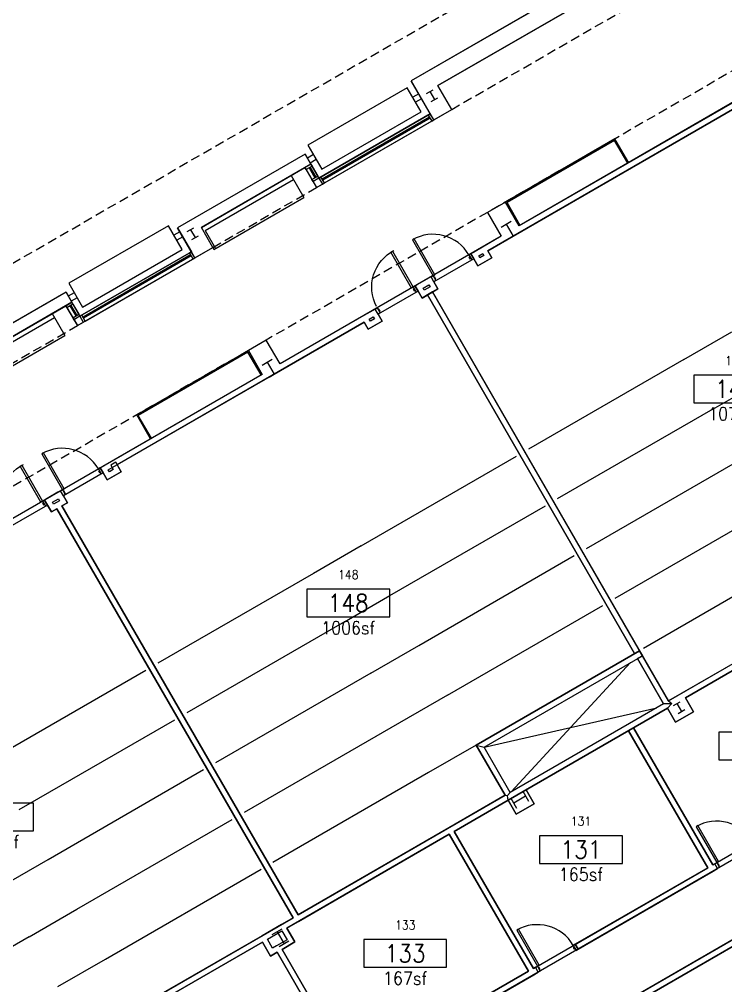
# Model space of a CAD drawing. Header units: inches. Extents: x 597 to 4798, y 649 to 3185.
# Drawn here: x 2037 to 2651, y 1886 to 2726 of the extents above; entities that cross this region are included whole.
import ezdxf
from ezdxf.enums import TextEntityAlignment as Align

# ---------------------------------------------------------------- set-up
doc = ezdxf.new("R2010")
doc.units = ezdxf.units.IN
doc.header["$LTSCALE"] = 64
doc.header["$MEASUREMENT"] = 0
doc.linetypes.add('HIDDEN2', pattern=[0.1875, 0.125, -0.0625])
for name, color, linetype in [('A-ELEV-L005', 8, 'Continuous'), ('A-FLOR', 8, 'Continuous'), ('A-FLOR-CASE', 8, 'Continuous'), ('A-Wall', 8, 'Continuous'), ('A-WALL-JAMB', 8, 'Continuous'), ('B-COL', 8, 'Continuous'), ('bldg2', 8, 'HIDDEN2'), ('sp-gross', 40, 'Continuous'), ('SP-PLAREA', 200, 'Continuous'), ('SP-RMBX', 7, 'Continuous'), ('SP-RMDR', 2, 'Continuous'), ('SP-RMNO', 6, 'Continuous'), ('SP-ROOM', 4, 'Continuous')]:
    doc.layers.add(name, color=color, linetype=linetype)
doc.styles.add('ROMANS', font='ROMANS.shx', dxfattribs={"width": 0.9})

# ---------------------------------------------------------------- blocks, each defined once
blk = doc.blocks.new('FMGRM1')
at = {"layer": 'SP-RMBX', "color": 255}
blk.add_lwpolyline([(-0.375, -0.125), (0.375, -0.125), (0.375, 0.125), (-0.375, 0.125)], close=True, dxfattribs=at)
at = {"style": 'ROMANS', "width": 0.9}
for tag, p in [('RMAREA', (0, -0.2836)), ('DATA1', (0, -0.443)), ('DATA2', (0, -0.6024)), ('DATA3', (0, -0.7618)), ('DATA4', (0, -0.9213)), ('DATA5', (0, -1.0807))]:
    blk.add_attdef(tag, text='', height=0.1172, dxfattribs=at).set_placement(p, align=Align.CENTER)
at = {"layer": 'SP-RMDR', "style": 'ROMANS', "width": 0.9}
blk.add_attdef('RMDOOR', text='', height=0.08, dxfattribs=at).set_placement((0, 0.2569), align=Align.MIDDLE)
at = {"layer": 'SP-RMNO', "style": 'ROMANS', "width": 0.9}
blk.add_attdef('RMNUMB', text='', height=0.16, dxfattribs=at).set_placement((0, 0), align=Align.MIDDLE)

msp = doc.modelspace()

# ---------------------------------------------------------------- linework, layer by layer
at = {"color": 8}
for p, q in [((2434.56, 2095.52), (2576.59, 2177.52)), ((2576.59, 2177.52), (2579.09, 2173.19)), ((2441.39, 2093.69), (2579.09, 2173.19)), ((2574.76, 2170.69), (2579.09, 2173.19)), ((2597.5, 2131.31), (2574.76, 2170.69)), ((2601.83, 2133.81), (2579.09, 2173.19)), ((2601.83, 2133.81), (2604.57, 2131.56)), ((2600.86, 2127.48), (2462.3, 2047.48)), ((2597.5, 2131.31), (2464.13, 2054.31)), ((2597.5, 2131.31), (2603.16, 2131.51)), ((2600.17, 2131.41), (2597.5, 2131.31)), ((2604.57, 2131.56), (2600.17, 2131.41)), ((2600.86, 2127.48), (2604.57, 2131.56)), ((2604.57, 2131.56), (2603.16, 2131.51)), ((2434.56, 2095.52), (2441.39, 2093.69)), ((2459.8, 2051.81), (2434.56, 2095.52)), ((2434.56, 2095.52), (2436.84, 2094.91)), ((2436.84, 2094.91), (2441.39, 2093.69)), ((2464.13, 2054.31), (2441.39, 2093.69)), ((2459.8, 2051.81), (2461.87, 2051.56)), ((2461.87, 2051.56), (2464.13, 2054.31)), ((2461.87, 2051.56), (2464.13, 2054.31)), ((2462.1, 2049.31), (2461.87, 2051.56)), ((2462.3, 2047.48), (2462.1, 2049.31))]:
    msp.add_line(p, q, dxfattribs=at)
for points in [[(2659.04, 2654.7, 0), (2471.98, 2546.7, 0)], [(2466.68, 2537.87, 0), (2659.38, 2649.12, 0)], [(2459.98, 2567.49, 0), (2444.39, 2558.49, 0)], [(2471.98, 2546.7, 0), (2459.98, 2567.49, 0)], [(2444.39, 2558.49, 0), (2456.39, 2537.7, 0)], [(2456.39, 2537.7, 0), (2439.94, 2528.2, 0)], [(2444.61, 2525.12, 0), (2466.68, 2537.87, 0)], [(2397.08, 2503.46, 0), (2398.59, 2504.33, 0), (2380.59, 2535.51, 0), (2379.08, 2534.63, 0), (2397.08, 2503.46, 0)], [(2439.94, 2528.2, 0), (2432.15, 2523.71, 0)], [(2379.76, 2493.46, 0), (2378.24, 2492.58, 0), (2360.24, 2523.76, 0), (2361.76, 2524.63, 0), (2379.76, 2493.46, 0)], [(2430.75, 2517.13, 0), (2432.49, 2518.13, 0), (2429.99, 2522.46, 0), (2428.25, 2521.46, 0), (2430.75, 2517.13, 0)], [(2430.13, 2518.21, 0), (2429.59, 2517.9, 0), (2428.59, 2519.63, 0), (2429.13, 2519.94, 0), (2430.13, 2518.21, 0)], [(2432.15, 2523.71, 0), (2429.99, 2522.46, 0)], [(2429.99, 2522.46, 0), (2432.49, 2518.13, 0)], [(2436.82, 2520.63, 0), (2440.28, 2522.62, 0)], [(2437.82, 2518.89, 0), (2436.82, 2520.63, 0)], [(2441.28, 2520.89, 0), (2437.82, 2518.89, 0)], [(2440.28, 2522.62, 0), (2441.28, 2520.89, 0)], [(2448.11, 2519.06, 0), (2444.61, 2525.12, 0)], [(2432.49, 2518.13, 0), (2435.99, 2512.06, 0)], [(2435.99, 2512.06, 0), (2448.11, 2519.06, 0)], [(2399.58, 2499.13, 0), (2397.84, 2498.13, 0), (2395.34, 2502.46, 0), (2397.08, 2503.46, 0), (2399.58, 2499.13, 0)], [(2383.65, 2495.71, 0), (2381.49, 2494.46, 0)], [(2393.18, 2501.21, 0), (2383.65, 2495.71, 0)], [(2388.32, 2492.63, 0), (2393.51, 2495.63, 0)], [(2395.34, 2502.46, 0), (2393.18, 2501.21, 0)], [(2393.51, 2495.63, 0), (2394.51, 2493.89, 0)], [(2397.84, 2498.13, 0), (2395.34, 2502.46, 0)], [(2401.34, 2492.06, 0), (2397.84, 2498.13, 0)], [(2398.95, 2500.21, 0), (2399.49, 2500.52, 0), (2398.49, 2502.25, 0), (2397.95, 2501.94, 0), (2398.95, 2500.21, 0)], [(2382.26, 2489.13, 0), (2383.99, 2490.13, 0), (2381.49, 2494.46, 0), (2379.76, 2493.46, 0), (2382.26, 2489.13, 0)], [(2381.63, 2490.21, 0), (2381.09, 2489.9, 0), (2380.09, 2491.63, 0), (2380.63, 2491.94, 0), (2381.63, 2490.21, 0)], [(2381.49, 2494.46, 0), (2383.99, 2490.13, 0)], [(2383.99, 2490.13, 0), (2387.49, 2484.06, 0)], [(2387.49, 2484.06, 0), (2401.34, 2492.06, 0)], [(2389.32, 2490.89, 0), (2388.32, 2492.63, 0)], [(2394.51, 2493.89, 0), (2389.32, 2490.89, 0)], [(2396.58, 2489.31, 0), (2392.25, 2486.81, 0)], [(2392.25, 2486.81, 0), (2572.26, 2175.02, 0)], [(2576.59, 2177.52, 0), (2396.58, 2489.31, 0)], [(2344.68, 2473.21, 0), (2336.89, 2468.71, 0)], [(2346.85, 2474.46, 0), (2344.68, 2473.21, 0)], [(2351.08, 2471.13, 0), (2349.35, 2470.13, 0), (2346.85, 2474.46, 0), (2348.58, 2475.46, 0), (2351.08, 2471.13, 0)], [(2349.35, 2470.13, 0), (2346.85, 2474.46, 0)], [(2352.85, 2464.06, 0), (2349.35, 2470.13, 0)], [(2350.45, 2472.21, 0), (2351, 2472.52, 0), (2350, 2474.25, 0), (2349.45, 2473.94, 0), (2350.45, 2472.21, 0)], [(2258.84, 2417.87, 0), (2337.23, 2463.13, 0)], [(2336.89, 2468.71, 0), (2264.13, 2426.7, 0)], [(2337.23, 2463.13, 0), (2340.73, 2457.07, 0)], [(2340.73, 2457.07, 0), (2352.85, 2464.06, 0)], [(2341.56, 2465.63, 0), (2345.02, 2467.63, 0)], [(2342.56, 2463.9, 0), (2341.56, 2465.63, 0)], [(2346.02, 2465.89, 0), (2342.56, 2463.9, 0)], [(2345.02, 2467.63, 0), (2346.02, 2465.89, 0)], [(2252.13, 2447.49, 0), (2236.54, 2438.49, 0)], [(2264.13, 2426.7, 0), (2252.13, 2447.49, 0)], [(2236.54, 2438.49, 0), (2248.54, 2417.7, 0)], [(2248.54, 2417.7, 0), (2110, 2337.71, 0)], [(2114.66, 2334.63, 0), (2258.84, 2417.87, 0)], [(2074.92, 2317.46, 0), (2076.44, 2318.34, 0), (2058.44, 2349.51, 0), (2056.92, 2348.64, 0), (2074.92, 2317.46, 0)], [(2057.6, 2307.46, 0), (2056.09, 2306.59, 0), (2038.09, 2337.76, 0), (2039.6, 2338.64, 0), (2057.6, 2307.46, 0)], [(2108.6, 2331.13, 0), (2110.33, 2332.13, 0), (2107.83, 2336.46, 0), (2106.1, 2335.46, 0), (2108.6, 2331.13, 0)], [(2110, 2337.71, 0), (2107.83, 2336.46, 0)], [(2107.83, 2336.46, 0), (2110.33, 2332.13, 0)], [(2121.2, 2341.29, 0), (2116.87, 2338.79, 0)], [(2116.87, 2338.79, 0), (2119.12, 2334.9, 0)], [(2125.95, 2333.07, 0), (2121.2, 2341.29, 0)], [(2107.98, 2332.21, 0), (2107.43, 2331.9, 0), (2106.43, 2333.63, 0), (2106.98, 2333.95, 0), (2107.98, 2332.21, 0)], [(2110.33, 2332.13, 0), (2113.83, 2326.07, 0)], [(2113.83, 2326.07, 0), (2125.95, 2333.07, 0)], [(2115.66, 2332.9, 0), (2114.66, 2334.63, 0)], [(2119.12, 2334.9, 0), (2115.66, 2332.9, 0)], [(2071.03, 2315.21, 0), (2061.5, 2309.71, 0)], [(2073.19, 2316.46, 0), (2071.03, 2315.21, 0)], [(2077.42, 2313.13, 0), (2075.69, 2312.13, 0), (2073.19, 2316.46, 0), (2074.92, 2317.46, 0), (2077.42, 2313.13, 0)], [(2075.69, 2312.13, 0), (2073.19, 2316.46, 0)], [(2079.19, 2306.07, 0), (2075.69, 2312.13, 0)], [(2076.8, 2314.21, 0), (2077.34, 2314.53, 0), (2076.34, 2316.26, 0), (2075.8, 2315.95, 0), (2076.8, 2314.21, 0)], [(2060.1, 2303.13, 0), (2061.83, 2304.13, 0), (2059.33, 2308.46, 0), (2057.6, 2307.46, 0), (2060.1, 2303.13, 0)], [(2059.48, 2304.21, 0), (2058.94, 2303.9, 0), (2057.94, 2305.63, 0), (2058.48, 2305.95, 0), (2059.48, 2304.21, 0)], [(2061.5, 2309.71, 0), (2059.33, 2308.46, 0)], [(2059.33, 2308.46, 0), (2061.83, 2304.13, 0)], [(2061.83, 2304.13, 0), (2065.34, 2298.07, 0)], [(2066.16, 2306.63, 0), (2071.36, 2309.63, 0)], [(2067.17, 2304.9, 0), (2066.16, 2306.63, 0)], [(2069.76, 2306.4, 0), (2067.17, 2304.9, 0)], [(2072.36, 2307.9, 0), (2069.76, 2306.4, 0)], [(2071.36, 2309.63, 0), (2072.36, 2307.9, 0)], [(2074.43, 2303.32, 0), (2079.19, 2306.07, 0)], [(2279.68, 1947.81, 0), (2074.43, 2303.32, 0)], [(2065.34, 2298.07, 0), (2070.1, 2300.82, 0)], [(2070.1, 2300.82, 0), (2275.35, 1945.31, 0)], [(2576.59, 2177.52, 0), (2434.56, 2095.52, 0)], [(2572.26, 2175.02, 0), (2576.59, 2177.52, 0)], [(2579.09, 2173.19, 0), (2576.59, 2177.52, 0)], [(2675.44, 2176.31, 0), (2601.83, 2133.81, 0)], [(2441.39, 2093.69, 0), (2579.09, 2173.19, 0)], [(2579.09, 2173.19, 0), (2574.76, 2170.69, 0)], [(2574.76, 2170.69, 0), (2597.5, 2131.31, 0)], [(2601.83, 2133.81, 0), (2579.09, 2173.19, 0)], [(2616.45, 2136.48, 0), (2670.14, 2167.48, 0)], [(2623.45, 2124.35, 0), (2616.45, 2136.48, 0)], [(2462.3, 2047.48, 0), (2600.86, 2127.48, 0)], [(2597.5, 2131.31, 0), (2464.13, 2054.31, 0)], [(2600.86, 2127.48, 0), (2607.86, 2115.35, 0)], [(2607.86, 2115.35, 0), (2623.45, 2124.35, 0)], [(2571.41, 2110.48, 0), (2567.08, 2107.98, 0)], [(2640.16, 1991.4, 0), (2571.41, 2110.48, 0)], [(2567.08, 2107.98, 0), (2635.83, 1988.9, 0)], [(2434.56, 2095.52, 0), (2459.8, 2051.81, 0)], [(2464.13, 2054.31, 0), (2441.39, 2093.69, 0)], [(2459.8, 2051.81, 0), (2410.87, 2023.55, 0)], [(2477.88, 2056.48, 0), (2462.29, 2047.48, 0)], [(2484.88, 2044.35, 0), (2477.88, 2056.48, 0)], [(2415.53, 2020.47, 0), (2462.3, 2047.47, 0)], [(2462.29, 2047.48, 0), (2469.29, 2035.35, 0)], [(2462.3, 2047.47, 0), (2462.3, 2047.48, 0)], [(2469.29, 2035.35, 0), (2484.88, 2044.35, 0)], [(2643.63, 1993.4, 0), (2645.14, 1994.27, 0), (2627.14, 2025.45, 0), (2625.63, 2024.57, 0), (2643.63, 1993.4, 0)], [(2410.87, 2023.55, 0), (2279.68, 1947.81, 0)], [(2280.01, 1942.23, 0), (2411.2, 2017.97, 0)], [(2411.2, 2017.97, 0), (2479.95, 1898.9, 0)], [(2484.28, 1901.4, 0), (2415.53, 2020.47, 0)], [(2641.9, 1992.4, 0), (2640.16, 1991.4, 0)], [(2646.13, 1989.07, 0), (2644.4, 1988.07, 0), (2641.9, 1992.4, 0), (2643.63, 1993.4, 0), (2646.13, 1989.07, 0)], [(2644.4, 1988.07, 0), (2641.9, 1992.4, 0)], [(2645.5, 1990.15, 0), (2646.04, 1990.46, 0), (2645.04, 1992.19, 0), (2644.5, 1991.88, 0), (2645.5, 1990.15, 0)], [(2635.83, 1988.9, 0), (2520.65, 1922.4, 0)], [(2523.15, 1918.07, 0), (2640.5, 1985.82, 0)], [(2640.5, 1985.82, 0), (2644.4, 1988.07, 0)], [(2735.02, 1971.11, 0), (2576.97, 1879.86, 0)], [(2581.63, 1876.77, 0), (2737.52, 1966.77, 0)], [(2275.35, 1945.31, 0), (2265.37, 1939.55, 0)], [(2270.04, 1936.47, 0), (2280.01, 1942.23, 0)], [(2265.37, 1939.55, 0), (2248.45, 1929.78, 0)], [(2253.11, 1926.7, 0), (2265.71, 1933.97, 0)], [(2265.71, 1933.97, 0), (2270.21, 1926.18, 0)], [(2277.04, 1924.35, 0), (2270.04, 1936.47, 0)], [(2487.74, 1903.4, 0), (2489.26, 1904.27, 0), (2471.26, 1935.45, 0), (2469.74, 1934.57, 0), (2487.74, 1903.4, 0)], [(2248.45, 1929.78, 0), (2099.1, 1843.55, 0)], [(2103.76, 1840.47, 0), (2248.78, 1924.2, 0)], [(2248.78, 1924.2, 0), (2255.78, 1912.08, 0)], [(2257.61, 1918.91, 0), (2253.11, 1926.7, 0)], [(2270.21, 1926.18, 0), (2261.11, 1920.93, 0)], [(2265.78, 1917.85, 0), (2277.04, 1924.35, 0)], [(2255.78, 1912.08, 0), (2261.45, 1915.35, 0)], [(2261.11, 1920.93, 0), (2257.61, 1918.91, 0)], [(2261.45, 1915.35, 0), (2323.2, 1808.4, 0)], [(2327.53, 1810.9, 0), (2265.78, 1917.85, 0)], [(2521.42, 1917.07, 0), (2523.15, 1918.07, 0), (2520.65, 1922.4, 0), (2518.92, 1921.4, 0), (2521.42, 1917.07, 0)], [(2520.8, 1918.15, 0), (2520.25, 1917.84, 0), (2519.25, 1919.57, 0), (2519.8, 1919.88, 0), (2520.8, 1918.15, 0)], [(2520.65, 1922.4, 0), (2523.15, 1918.07, 0)], [(2479.95, 1898.9, 0), (2364.77, 1832.4, 0)], [(2486.01, 1902.4, 0), (2484.28, 1901.4, 0)], [(2490.24, 1899.07, 0), (2488.51, 1898.07, 0), (2486.01, 1902.4, 0), (2487.74, 1903.4, 0), (2490.24, 1899.07, 0)], [(2488.51, 1898.07, 0), (2486.01, 1902.4, 0)], [(2489.62, 1900.15, 0), (2490.16, 1900.46, 0), (2489.16, 1902.19, 0), (2488.62, 1901.88, 0), (2489.62, 1900.15, 0)], [(2367.27, 1828.07, 0), (2484.61, 1895.82, 0)], [(2484.61, 1895.82, 0), (2488.51, 1898.07, 0)]]:
    msp.add_polyline3d(points, dxfattribs=at)
for centre, start, end in [((2397.08, 2503.46), 30.00003, 120.00003), ((2074.92, 2317.46), 30.00003, 120.00003), ((2643.63, 1993.4), 30, 120), ((2487.74, 1903.4), 30, 120)]:
    msp.add_arc(centre, 36, start, end, dxfattribs=at)
at = {"color": 8, "extrusion": (0, 0, -1)}
for centre, start, end in [((-2379.76, 2493.46), 332.33428, 62.33428), ((-2057.6, 2307.46), 332.79836, 62.79836)]:
    msp.add_arc(centre, 36, start, end, dxfattribs=at)
at = {"layer": 'A-ELEV-L005', "color": 8}
for p, q in [((2297.9, 2588.22), (2394.67, 2644.1)), ((2393.94, 2641.37), (2300.63, 2587.49)), ((2394.44, 2640.5), (2301.13, 2586.62)), ((2302.63, 2584.03), (2397.67, 2638.9)), ((2286.7, 2595.61), (2291.7, 2586.95)), ((2289.3, 2597.11), (2294.3, 2588.45)), ((2290.16, 2597.61), (2295.16, 2588.95)), ((2290.9, 2600.35), (2296.9, 2589.95)), ((2299.63, 2589.22), (2297.9, 2588.22)), ((2297.9, 2588.22), (2300.9, 2583.03)), ((2302.63, 2584.03), (2299.63, 2589.22)), ((2300.9, 2583.03), (2302.63, 2584.03))]:
    msp.add_line(p, q, dxfattribs=at)
at = {"layer": 'A-ELEV-L005'}
for p, q in [((2090.05, 2468.22), (2187.04, 2524.22)), ((2090.05, 2468.22), (2187.04, 2524.22)), ((2186.31, 2521.49), (2092.78, 2467.49)), ((2186.31, 2521.49), (2092.78, 2467.49)), ((2186.81, 2520.62), (2093.28, 2466.62)), ((2186.81, 2520.62), (2093.28, 2466.62)), ((2187.04, 2524.22), (2185.31, 2523.22)), ((2185.31, 2523.22), (2188.31, 2518.03)), ((2190.04, 2519.03), (2187.04, 2524.22)), ((2094.78, 2464.03), (2190.04, 2519.02)), ((2188.31, 2518.03), (2190.04, 2519.03)), ((2084.05, 2478.61), (2089.05, 2469.95)), ((2078.85, 2475.61), (2083.85, 2466.95)), ((2078.85, 2475.61), (2083.85, 2466.95)), ((2081.45, 2477.11), (2086.45, 2468.45)), ((2082.32, 2477.61), (2087.32, 2468.95)), ((2091.78, 2469.22), (2090.05, 2468.22)), ((2091.78, 2469.22), (2090.05, 2468.22)), ((2090.05, 2468.22), (2093.05, 2463.03)), ((2090.05, 2468.22), (2093.05, 2463.03)), ((2094.78, 2464.03), (2091.78, 2469.22)), ((2094.78, 2464.03), (2091.78, 2469.22)), ((2093.05, 2463.03), (2094.78, 2464.03)), ((2093.05, 2463.03), (2094.78, 2464.03))]:
    msp.add_line(p, q, dxfattribs=at)
at = {"layer": 'A-FLOR', "color": 8}
for p, q in [((2615.16, 2430.73), (2656.72, 2454.72)), ((2615.16, 2430.73), (2480.06, 2352.73)), ((2615.16, 2430.73), (2615.16, 2430.73)), ((2615.16, 2430.73), (2615.16, 2430.73)), ((2640.16, 2387.43), (2681.72, 2411.42)), ((2640.16, 2387.43), (2505.06, 2309.43)), ((2640.16, 2387.43), (2640.16, 2387.43)), ((2640.16, 2387.43), (2640.16, 2387.43)), ((2334.57, 2268.73), (2469.67, 2346.73)), ((2665.16, 2344.12), (2530.06, 2266.12)), ((2359.57, 2225.43), (2494.67, 2303.43)), ((2690.16, 2300.82), (2555.06, 2222.82)), ((2334.57, 2268.73), (2293.01, 2244.73)), ((2334.57, 2268.73), (2334.57, 2268.73)), ((2334.57, 2268.73), (2334.57, 2268.73)), ((2384.57, 2182.12), (2519.67, 2260.12)), ((2715.16, 2257.52), (2580.06, 2179.52)), ((2293.01, 2244.73), (2157.91, 2166.73)), ((2293.01, 2244.73), (2293.01, 2244.73)), ((2293.01, 2244.73), (2293.01, 2244.73)), ((2318.01, 2201.43), (2359.57, 2225.43)), ((2359.57, 2225.43), (2359.57, 2225.43)), ((2359.57, 2225.43), (2359.57, 2225.43)), ((2359.57, 2225.43), (2359.57, 2225.43)), ((2409.57, 2138.82), (2544.67, 2216.82)), ((2318.01, 2201.43), (2182.91, 2123.43)), ((2318.01, 2201.43), (2318.01, 2201.43)), ((2318.01, 2201.43), (2318.01, 2201.43)), ((2343.01, 2158.13), (2384.57, 2182.12)), ((2384.57, 2182.12), (2384.57, 2182.12)), ((2384.57, 2182.12), (2384.57, 2182.12)), ((2384.57, 2182.12), (2384.57, 2182.12)), ((2568.7, 2167.19), (2465, 2054.81)), ((2012.41, 2082.73), (2147.51, 2160.73)), ((2343.01, 2158.13), (2207.91, 2080.13)), ((2343.01, 2158.13), (2343.01, 2158.13)), ((2343.01, 2158.13), (2343.01, 2158.13)), ((2409.57, 2138.82), (2368.01, 2114.83)), ((2409.57, 2138.82), (2409.57, 2138.82)), ((2409.57, 2138.82), (2409.57, 2138.82)), ((2441.39, 2093.69), (2591.44, 2127.81)), ((2037.41, 2039.43), (2172.51, 2117.43)), ((2368.01, 2114.83), (2232.91, 2036.83)), ((2368.01, 2114.83), (2368.01, 2114.83)), ((2368.01, 2114.83), (2368.01, 2114.83)), ((2434.57, 2095.52), (2393.01, 2071.53)), ((2437.55, 2090.35), (2434.57, 2095.52)), ((2062.41, 1996.13), (2197.51, 2074.13)), ((2393.01, 2071.53), (2257.91, 1993.53)), ((2393.01, 2071.53), (2393.01, 2071.53)), ((2393.01, 2071.53), (2393.01, 2071.53)), ((2087.41, 1952.83), (2222.51, 2030.83)), ((2020.85, 1972.13), (2062.41, 1996.13)), ((2062.41, 1996.13), (2062.41, 1996.13)), ((2062.41, 1996.13), (2062.41, 1996.13)), ((2112.41, 1909.53), (2247.51, 1987.53)), ((2045.85, 1928.83), (2087.41, 1952.83)), ((2087.41, 1952.83), (2087.41, 1952.83)), ((2087.41, 1952.83), (2087.41, 1952.83)), ((2045.85, 1928.83), (1910.75, 1850.83)), ((2045.85, 1928.83), (2045.85, 1928.83)), ((2045.85, 1928.83), (2045.85, 1928.83)), ((2070.85, 1885.53), (2112.41, 1909.53)), ((2112.41, 1909.53), (2112.41, 1909.53)), ((2112.41, 1909.53), (2112.41, 1909.53))]:
    msp.add_line(p, q, dxfattribs=at)
at = {"layer": 'A-FLOR-CASE', "color": 8}
for p, q in [((2374.67, 2666.75), (2288.29, 2616.88)), ((2386.67, 2645.97), (2374.67, 2666.75)), ((2384.61, 2661.53), (2379.42, 2658.53)), ((2387.11, 2657.2), (2381.92, 2654.2)), ((2300.29, 2596.1), (2386.67, 2645.97)), ((2555.14, 2622.43), (2459.98, 2567.49)), ((2554.78, 2621.06), (2461.35, 2567.12)), ((2566.28, 2601.14), (2554.78, 2621.06)), ((2567.14, 2601.64), (2555.14, 2622.43)), ((2288.29, 2616.88), (2300.29, 2596.1)), ((2293.04, 2608.66), (2287.84, 2605.66)), ((2295.54, 2604.33), (2290.34, 2601.33)), ((2198.93, 2542.63), (2275.79, 2587.01)), ((2273.79, 2590.47), (2284.79, 2571.42)), ((2206.63, 2526.29), (2284.79, 2571.42)), ((2471.98, 2546.7), (2459.98, 2567.49)), ((2471.98, 2546.7), (2459.98, 2567.49)), ((2472.85, 2547.2), (2461.35, 2567.12)), ((2474.48, 2542.37), (2479.68, 2545.37)), ((2474.48, 2542.37), (2479.68, 2545.37)), ((2247.68, 2417.2), (2236.18, 2437.12)), ((2248.54, 2417.7), (2236.54, 2438.49)), ((2251.04, 2413.37), (2245.85, 2410.37)), ((2251.04, 2413.37), (2245.85, 2410.37)), ((2151.44, 2361.64), (2139.44, 2382.42)), ((2152.31, 2362.14), (2140.81, 2382.06))]:
    msp.add_line(p, q, dxfattribs=at)
at = {"layer": 'A-FLOR-CASE'}
for p, q in [((2167.04, 2546.88), (2080.44, 2496.88)), ((2179.04, 2526.09), (2167.04, 2546.88)), ((2176.98, 2541.65), (2171.79, 2538.65)), ((2179.48, 2537.32), (2174.29, 2534.32)), ((2198.93, 2542.63), (2207.93, 2527.04)), ((2092.44, 2476.1), (2179.04, 2526.09)), ((2205.63, 2528.03), (2206.63, 2526.29)), ((2080.44, 2496.88), (2092.44, 2476.1)), ((2085.19, 2488.66), (2080, 2485.66)), ((2087.69, 2484.33), (2082.5, 2481.33)), ((2065.95, 2470.47), (2076.95, 2451.42)), ((1991.09, 2422.63), (2067.95, 2467.01)), ((1998.79, 2406.29), (2076.95, 2451.42)), ((2236.54, 2438.49), (2139.44, 2382.42)), ((2236.18, 2437.12), (2140.81, 2382.06))]:
    msp.add_line(p, q, dxfattribs=at)
at = {"layer": 'A-Wall', "color": 8}
for p, q in [((2638.2, 2822.8), (2378.17, 2672.68)), ((2585.29, 2774.94), (2401.26, 2668.69)), ((2397.67, 2638.9), (2378.17, 2672.68)), ((2413.26, 2647.9), (2401.26, 2668.69)), ((2397.67, 2638.9), (2413.26, 2647.9)), ((2285.9, 2609.01), (2175.04, 2545.01)), ((2285.9, 2609.01), (2175.04, 2545.01)), ((2285.9, 2609.01), (2290.9, 2600.35)), ((2285.9, 2609.01), (2290.9, 2600.35)), ((2290.9, 2600.35), (2195.63, 2545.35)), ((2290.9, 2600.35), (2195.63, 2545.35))]:
    msp.add_line(p, q, dxfattribs=at)
at = {"layer": 'A-Wall'}
for p, q in [((2190.04, 2519.03), (2175.04, 2545.01)), ((2180.04, 2536.35), (2175.04, 2545.01)), ((2190.04, 2519.03), (2175.04, 2545.01)), ((2205.63, 2528.03), (2195.63, 2545.35)), ((2205.63, 2528.03), (2195.63, 2545.35)), ((2190.04, 2519.03), (2205.63, 2528.03)), ((2190.04, 2519.03), (2205.63, 2528.03)), ((2078.05, 2489.01), (1967.2, 2425.01)), ((2078.05, 2489.01), (2083.05, 2480.35)), ((2083.05, 2480.35), (1987.79, 2425.35))]:
    msp.add_line(p, q, dxfattribs=at)
at = {"layer": 'A-WALL-JAMB', "color": 8}
for p, q in [((2394.67, 2644.1), (2392.94, 2643.1)), ((2392.94, 2643.1), (2395.94, 2637.9)), ((2397.67, 2638.9), (2394.67, 2644.1)), ((2395.94, 2637.9), (2397.67, 2638.9)), ((2285.7, 2597.35), (2290.9, 2600.35)), ((2286.7, 2595.61), (2285.7, 2597.35)), ((2291.9, 2598.61), (2286.7, 2595.61)), ((2290.9, 2600.35), (2291.9, 2598.61)), ((2291.7, 2586.95), (2296.9, 2589.95)), ((2292.7, 2585.22), (2291.7, 2586.95)), ((2297.9, 2588.22), (2292.7, 2585.22)), ((2296.9, 2589.95), (2297.9, 2588.22)), ((2299.63, 2589.22), (2297.9, 2588.22)), ((2297.9, 2588.22), (2300.9, 2583.03)), ((2302.63, 2584.03), (2299.63, 2589.22)), ((2292.71, 2585.23), (2295.71, 2580.03)), ((2295.71, 2580.03), (2300.9, 2583.03)), ((2300.9, 2583.03), (2302.63, 2584.03))]:
    msp.add_line(p, q, dxfattribs=at)
at = {"layer": 'A-WALL-JAMB'}
for p, q in [((2187.04, 2524.22), (2185.31, 2523.22)), ((2185.31, 2523.22), (2188.31, 2518.03)), ((2190.04, 2519.03), (2187.04, 2524.22)), ((2188.31, 2518.03), (2190.04, 2519.03)), ((2077.85, 2477.35), (2083.05, 2480.35)), ((2084.05, 2478.61), (2078.85, 2475.61)), ((2083.05, 2480.35), (2084.05, 2478.61)), ((2078.85, 2475.61), (2077.85, 2477.35)), ((2083.85, 2466.95), (2089.05, 2469.95)), ((2089.05, 2469.95), (2090.05, 2468.22)), ((2084.85, 2465.22), (2083.85, 2466.95)), ((2090.05, 2468.22), (2084.85, 2465.22)), ((2084.86, 2465.23), (2087.86, 2460.03)), ((2087.86, 2460.03), (2093.06, 2463.03)), ((2091.78, 2469.22), (2090.05, 2468.22)), ((2090.05, 2468.22), (2093.05, 2463.03)), ((2094.78, 2464.03), (2091.78, 2469.22)), ((2093.05, 2463.03), (2094.78, 2464.03))]:
    msp.add_line(p, q, dxfattribs=at)
at = {"layer": 'B-COL', "color": 8}
for p, q in [((2391.3, 2661.78), (2397.07, 2665.11)), ((2394.19, 2663.44), (2398.19, 2656.52)), ((2395.3, 2654.85), (2401.07, 2658.18)), ((2456.36, 2545.76), (2465.02, 2550.76)), ((2460.69, 2548.26), (2466.69, 2537.87)), ((2462.36, 2535.37), (2471.02, 2540.37)), ((2248.51, 2425.76), (2257.17, 2430.76)), ((2252.84, 2428.26), (2258.84, 2417.87)), ((2254.51, 2415.37), (2263.17, 2420.37)), ((2606.02, 2129.88), (2611.79, 2133.21)), ((2608.9, 2131.54), (2612.9, 2124.61)), ((2610.02, 2122.95), (2615.79, 2126.28)), ((2464.64, 2049.41), (2469.64, 2040.75)), ((2477.54, 2051.08), (2467.14, 2045.08)), ((2475.04, 2055.41), (2480.04, 2046.75)), ((2257.16, 1930.77), (2265.82, 1935.77)), ((2261.49, 1933.27), (2267.49, 1922.88)), ((2263.16, 1920.38), (2271.82, 1925.38))]:
    msp.add_line(p, q, dxfattribs=at)
at = {"layer": 'B-COL'}
for p, q in [((2183.45, 2541.78), (2189.23, 2545.11)), ((2186.34, 2543.44), (2190.34, 2536.52)), ((2187.45, 2534.85), (2193.23, 2538.18))]:
    msp.add_line(p, q, dxfattribs=at)
at = {"layer": 'bldg2', "color": 8}
for p, q in [((597.14, 1686.02), (3193.48, 3185.02)), ((2413.26, 2647.9), (2642.11, 2780.03)), ((2693.81, 2702.49), (1420.75, 1967.49)), ((2205.63, 2528.03), (2295.7, 2580.03)), ((2205.63, 2528.03), (2295.7, 2580.03))]:
    msp.add_line(p, q, dxfattribs=at)
at = {"layer": 'bldg2'}
msp.add_line((1997.79, 2408.03), (2087.85, 2460.03), dxfattribs=at)
at = {"layer": 'sp-gross', "flags": 128}
msp.add_lwpolyline([(1763.06, 973.47), (3743.46, 2116.85), (3743.46, 2534.36), (4490.46, 2534.36), (4490.46, 3074.36), (3453.92, 3074.36), (3106.46, 2873.76), (3011.46, 3038.3), (2378.17, 2672.68), (2394.67, 2644.1), (2297.9, 2588.22), (2285.9, 2609.01), (2175.04, 2545.01), (2187.04, 2524.22), (2090.05, 2468.22), (2078.05, 2489.01), (1967.2, 2425.01)], dxfattribs=at)
at = {"layer": 'SP-PLAREA', "flags": 128}
for points in [[(2647.22, 2787.59), (2689.22, 2714.85), (2685.15, 2712.5), (2703.56, 2680.6), (2471.98, 2546.7), (2459.98, 2567.49), (2444.39, 2558.49), (2456.39, 2537.7), (2264.13, 2426.7), (2252.13, 2447.49), (2236.54, 2438.49), (2248.54, 2417.7), (1848.44, 2186.7)], [(1987.79, 2425.35), (2077.85, 2477.35), (2087.85, 2460.03), (2205.63, 2528.03), (2195.63, 2545.35), (2285.7, 2597.35), (2295.71, 2580.03), (2295.7, 2580.03), (2413.26, 2647.9), (2401.26, 2668.69), (2585.08, 2774.81)]]:
    msp.add_lwpolyline(points, dxfattribs=at)
for points in [[(2444.61, 2525.12), (2448.11, 2519.06), (2435.99, 2512.06), (2432.49, 2518.13), (2397.84, 2498.13), (2401.34, 2492.06), (2396.58, 2489.31), (2601.83, 2133.81), (2923.12, 2319.31), (2791.37, 2547.5), (2780.98, 2541.5), (2771.98, 2557.09), (2782.37, 2563.09), (2717.87, 2674.81), (2709.64, 2670.06), (2706.14, 2676.12), (2671.5, 2656.12), (2675.01, 2650.06), (2662.88, 2643.06), (2659.38, 2649.12)], [(2122.45, 2339.13), (2125.95, 2333.07), (2113.83, 2326.07), (2110.33, 2332.13), (2075.69, 2312.13), (2079.19, 2306.07), (2074.43, 2303.32), (2279.68, 1947.81), (2459.8, 2051.81), (2434.57, 2095.52), (2572.26, 2175.02), (2392.25, 2486.81), (2387.49, 2484.06), (2383.99, 2490.13), (2349.35, 2470.13), (2352.85, 2464.06), (2340.73, 2457.07), (2337.23, 2463.13)], [(1800.3, 2153.13), (1803.8, 2147.07), (1791.68, 2140.07), (1788.18, 2146.14), (1753.54, 2126.14), (1757.04, 2120.07), (1752.28, 2117.32), (1957.53, 1761.82), (2275.35, 1945.31), (2070.1, 2300.82), (2065.34, 2298.07), (2061.83, 2304.13), (2027.19, 2284.13), (2030.69, 2278.07), (2018.57, 2271.07), (2015.07, 2277.13)], [(2571.41, 2110.48), (2640.16, 1991.4), (2791.72, 2078.9), (2722.97, 2197.98), (2685.73, 2176.48), (2692.73, 2164.35), (2677.14, 2155.35), (2670.14, 2167.48), (2616.45, 2136.48), (2623.45, 2124.35), (2607.86, 2115.35), (2600.86, 2127.48)], [(1662.39, 1512.9), (1580.14, 1465.42), (1649.89, 1344.61), (2049.13, 1575.11), (2082.13, 1517.95), (2128.89, 1544.95), (2168.39, 1476.53), (2209.96, 1500.53), (2137.46, 1626.11), (2926.41, 2081.61), (2888.41, 2147.42), (2790.55, 2090.92), (2798.55, 2077.07), (1702.14, 1444.05)], [(2415.53, 2020.47), (2484.28, 1901.4), (2635.83, 1988.9), (2567.08, 2107.98), (2477.88, 2056.48), (2484.88, 2044.35), (2469.29, 2035.35), (2462.3, 2047.47)], [(2265.78, 1917.85), (2327.53, 1810.9), (2479.95, 1898.9), (2411.2, 2017.97), (2270.04, 1936.47), (2277.04, 1924.35)], [(2562.17, 1846.49), (2659.42, 1678.04), (2972.92, 1859.04), (2910.42, 1967.29), (2828.15, 1919.79), (2793.4, 1979.99), (2782.14, 1973.49), (2773.89, 1987.77), (2720.2, 1956.77), (2728.45, 1942.49), (2712.86, 1933.49), (2704.61, 1947.77), (2581.63, 1876.77), (2589.88, 1862.49)], [(2103.76, 1840.47), (2172.51, 1721.4), (2323.2, 1808.4), (2261.45, 1915.35), (2255.78, 1912.08), (2248.78, 1924.2)]]:
    msp.add_lwpolyline(points, close=True, dxfattribs=at)

# ---------------------------------------------------------------- block references
at = {"layer": 'SP-ROOM', "xscale": 96, "yscale": 96, "zscale": 96}
for p, values in [((2659.85, 2404.97), {'RMAREA': '1072sf', 'RMDOOR': '149', 'RMNUMB': '149'}), ((2323.35, 2218.97), {'RMAREA': '1006sf', 'RMDOOR': '148', 'RMNUMB': '148'}), ((2681.57, 2094.69), {'RMAREA': '164sf', 'RMDOOR': '129', 'RMNUMB': '129'}), ((2013.81, 2032.98), {'RMAREA': '1062sf', 'RMDOOR': '147', 'RMNUMB': '147'}), ((2525.68, 2004.69), {'RMAREA': '165sf', 'RMDOOR': '131', 'RMNUMB': '131'}), ((2372.86, 1914.44), {'RMAREA': '167sf', 'RMDOOR': '133', 'RMNUMB': '133'})]:
    msp.add_blockref('FMGRM1', p, dxfattribs=at).add_auto_attribs(values)

doc.saveas('drawing.dxf')
